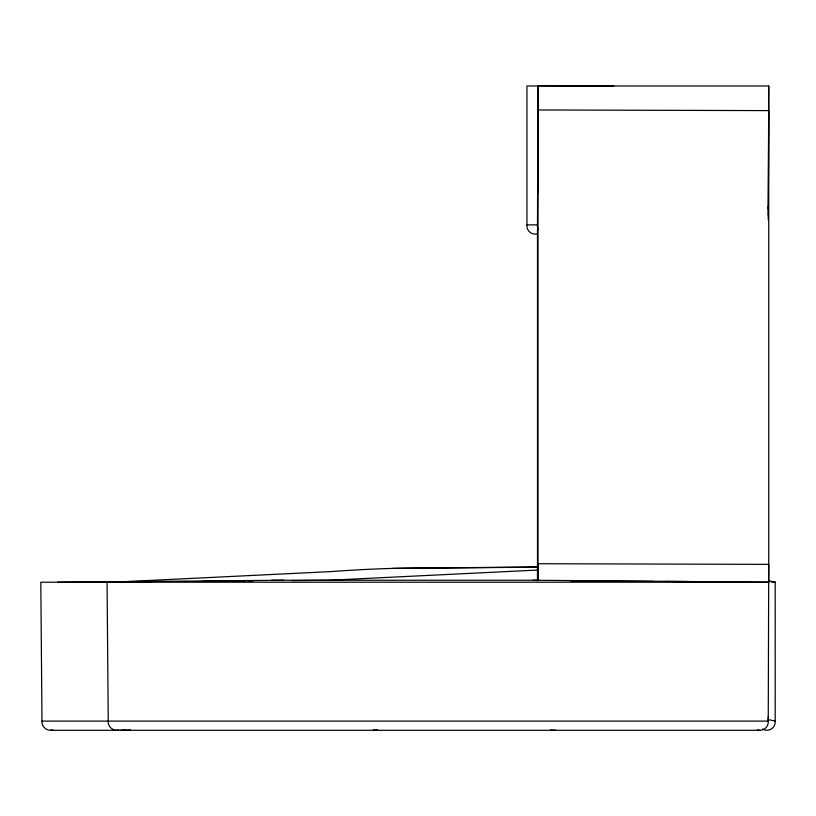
<?xml version="1.0" encoding="UTF-8"?>
<svg xmlns="http://www.w3.org/2000/svg" width="816" height="816" viewBox="0 0 816 816"><rect width="100%" height="100%" fill="white"/><g stroke="black" fill="none" stroke-linecap="round" stroke-linejoin="round"><path stroke-width="1.22" d="M762.521 729.004A8.303 8.303 0 0 0 775.19 721.007L775.2 582.094L768.437 580.768M537.968 85.966L537.479 224.869L526.952 224.869L526.952 85.966L768.733 85.966L768.733 582.206L40.8 582.206L41.983 721.109C41.504 725.893 45.594 730.381 50.408 730.3L759.869 730.3M537.601 193.82L537.968 109.966L768.733 110.609L768.315 205.163M537.897 580.186L537.968 563.723L768.733 564.366L768.244 721.109L41.983 721.109M768.264 215.934L768.305 206.377M768.264 220.055L768.733 85.966M768.305 209.1L768.315 205.561M50.408 730.3L52.714 729.953M118.963 729.953C113.516 731.697 107.59 726.781 108.242 721.109L107.059 582.206M377.757 729.953L373.147 729.994M538.04 570.047L328.93 580.247L292.169 580.584M122.879 730.3L130.499 729.932M419.669 568.038L537.948 566.998M392.119 568.426L538.611 567.151M57.63 582.206L283.662 580.247M151.47 581.859L113.444 582.206L331.357 571.577A2691.872 344.128 -20.2 0 1 440.599 568.293M202.174 581.4L245.269 581.012M247.809 580.982L252.878 580.941M271.687 580.247L538.591 580.247M771.375 582.094L775.2 582.094M613.836 85.966L537.968 85.7L537.968 580.451M570.996 581.114L653.575 581.4M665.009 581.441L687.878 581.522M532.858 580.247L768.733 582.206M768.325 719.661L775.18 721.007M768.244 716.662L768.244 721.109M537.479 229L537.479 580.788M555.064 729.922A8.405 8.405 0 0 1 550.443 729.922M537.438 233.815A8.303 8.272 -90 0 1 526.932 224.869M538.203 229.429A8.313 8.293 -50.1 0 1 537.448 224.869M125.021 729.973A8.405 7.844 88.5 0 1 120.717 730.004M768.274 721.109A8.415 8.395 59.7 0 1 757.564 729.963"/></g></svg>
